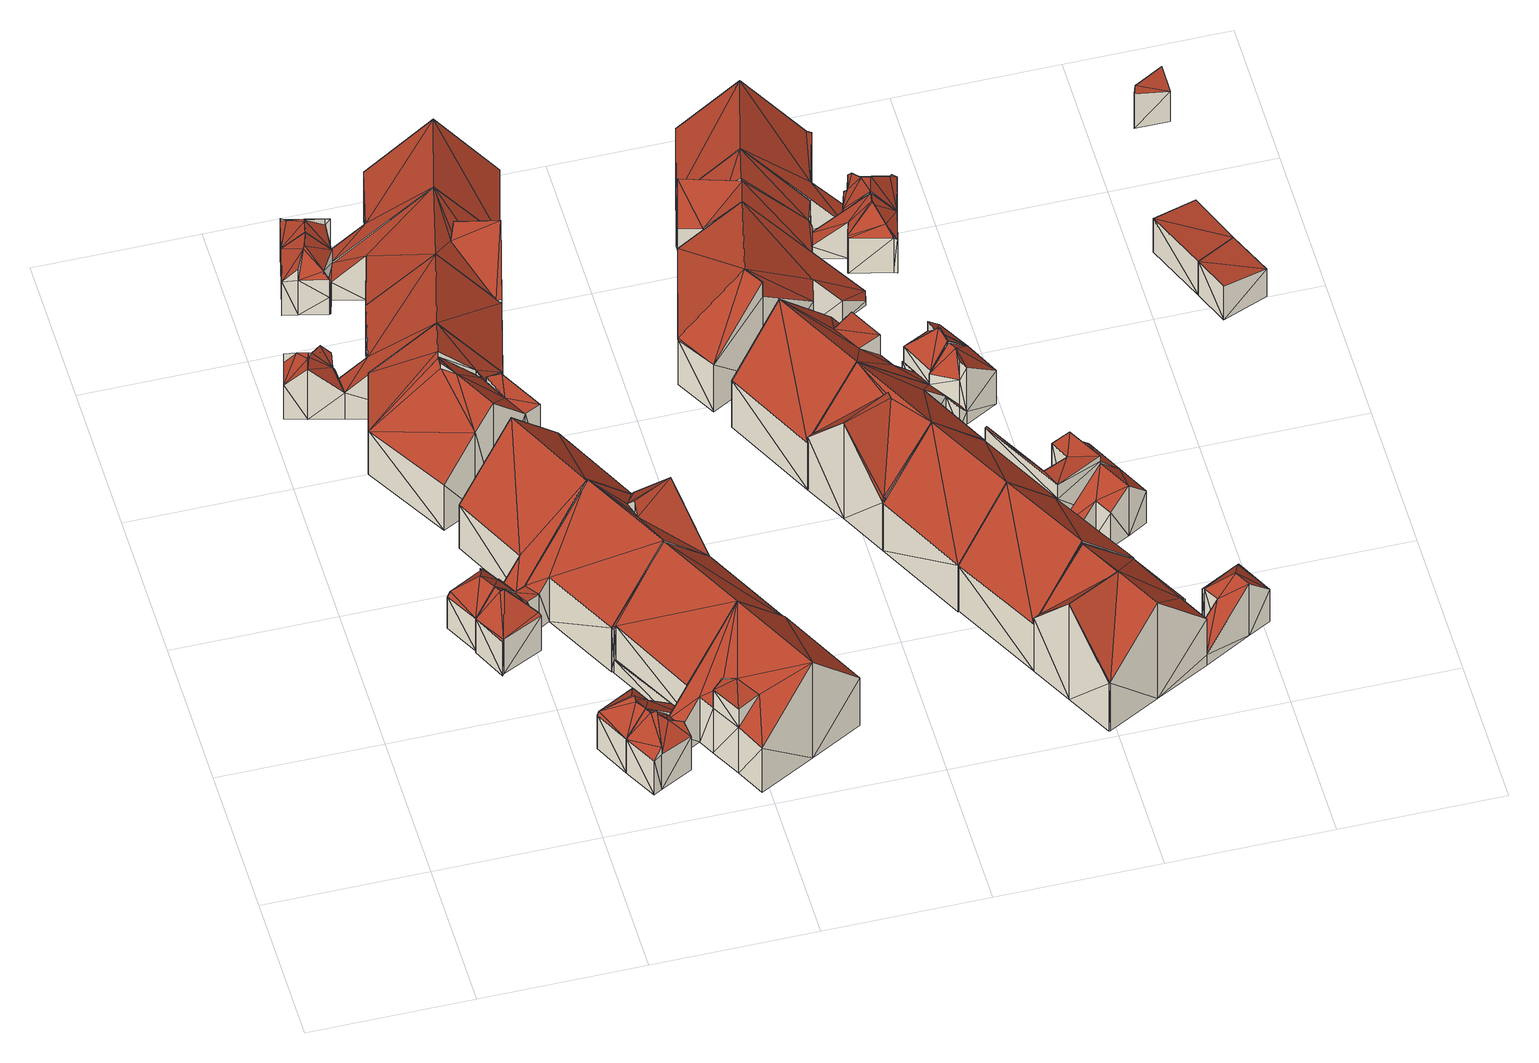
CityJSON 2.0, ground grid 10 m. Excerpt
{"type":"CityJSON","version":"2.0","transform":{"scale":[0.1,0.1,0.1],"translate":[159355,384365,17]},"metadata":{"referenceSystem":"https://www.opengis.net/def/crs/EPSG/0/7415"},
"CityObjects":{
"building1":{"type":"Building","attributes":{"oorspronkelijk_bouwjaar":1926,"status":"Pand in gebruik","geconstateerd":false,"h_maaiveld":18,"dak_type":"slanted","pw_datum":"2016-12-01","pw_actueel":"yes","pw_bron":"ahn3","reconstructie_methode":"tudelft3d-geoflow","versie_methode":"v21.03.1","kas_warenhuis":false,"ondergronds_type":"above ground","lod11_replace":false,"reconstruction_skipped":false},"geometry":[{"type":"Solid","lod":"2.2","boundaries":[[[[0,1,2]],[[3,2,4]],[[3,0,2]],[[5,4,6]],[[3,4,5]],[[7,5,8]],[[7,8,9]],[[10,9,11]],[[9,12,11]],[[13,11,14]],[[10,11,13]],[[3,5,7]],[[7,9,10]],[[15,16,17]],[[17,16,5]],[[5,16,8]],[[18,14,11]],[[19,18,11]],[[19,11,20]],[[20,11,12]],[[21,13,14]],[[18,21,14]],[[20,12,9]],[[22,20,9]],[[23,3,24]],[[25,23,24]],[[24,3,7]],[[26,4,27]],[[27,4,2]],[[28,10,21]],[[21,10,13]],[[29,6,4]],[[30,29,26]],[[26,29,4]],[[17,5,29]],[[29,5,6]],[[25,24,15]],[[15,24,16]],[[31,1,0]],[[32,31,0]],[[27,2,31]],[[31,2,1]],[[32,0,3]],[[23,32,3]],[[24,7,10]],[[28,24,10]],[[22,9,16]],[[16,9,8]],[[30,26,33]],[[32,23,34]],[[31,32,27]],[[27,32,34]],[[21,18,28]],[[28,18,19]],[[25,15,17]],[[30,33,29]],[[23,25,17]],[[33,34,17]],[[29,33,17]],[[34,23,17]],[[33,26,27]],[[34,33,27]],[[24,28,22]],[[16,24,22]],[[20,22,19]],[[22,28,19]]]],"semantics":{"surfaces":[{"type":"GroundSurface"},{"type":"WallSurface"},{"type":"RoofSurface"}],"values":[[0,0,0,0,0,0,0,0,0,0,0,0,0,1,1,1,1,1,1,1,1,1,1,1,1,1,1,1,1,1,1,1,1,1,1,1,1,1,1,1,1,1,1,1,1,1,1,1,1,2,2,2,2,2,2,2,2,2,2,2,2,2,2,2,2,2]]}}]},
"building2":{"type":"Building","attributes":{"oorspronkelijk_bouwjaar":1926,"status":"Pand in gebruik","geconstateerd":false,"h_maaiveld":18.1,"dak_type":"slanted","pw_datum":"2016-12-01","pw_actueel":"yes","pw_bron":"ahn3","reconstructie_methode":"tudelft3d-geoflow","versie_methode":"v21.03.1","kas_warenhuis":false,"ondergronds_type":"above ground","lod11_replace":false,"reconstruction_skipped":false},"geometry":[{"type":"Solid","lod":"2.2","boundaries":[[[[35,36,37]],[[38,37,39]],[[40,35,37]],[[41,37,38]],[[42,37,41]],[[43,41,44]],[[42,41,43]],[[45,37,42]],[[40,37,45]],[[40,45,46]],[[47,45,42]],[[48,47,42]],[[49,44,50]],[[50,44,41]],[[51,41,38]],[[52,50,51]],[[51,50,41]],[[53,35,40]],[[54,53,40]],[[55,46,45]],[[47,55,45]],[[56,57,58]],[[57,56,59]],[[60,61,62]],[[62,61,63]],[[64,43,44]],[[49,64,44]],[[65,36,53]],[[53,36,35]],[[61,60,66]],[[54,40,46]],[[55,54,46]],[[67,37,65]],[[65,37,36]],[[51,38,39]],[[68,51,39]],[[62,63,69]],[[68,39,37]],[[67,68,37]],[[52,51,70]],[[71,52,70]],[[71,70,72]],[[48,42,64]],[[64,42,43]],[[48,59,47]],[[47,56,54]],[[47,59,56]],[[56,58,54]],[[47,54,55]],[[58,66,54]],[[54,66,60]],[[67,65,60]],[[65,54,60]],[[53,54,65]],[[48,64,72]],[[69,72,70]],[[59,48,72]],[[59,72,69]],[[61,69,63]],[[59,69,61]],[[58,61,66]],[[59,61,58]],[[59,58,57]],[[69,70,62]],[[68,70,51]],[[62,67,60]],[[68,62,70]],[[67,62,68]],[[71,72,50]],[[49,72,64]],[[50,72,49]],[[71,50,52]]]],"semantics":{"surfaces":[{"type":"GroundSurface"},{"type":"WallSurface"},{"type":"RoofSurface"}],"values":[[0,0,0,0,0,0,0,0,0,0,1,1,1,1,1,1,1,1,1,1,1,1,1,1,1,1,1,1,1,1,1,1,1,1,1,1,1,1,1,1,1,1,1,1,2,2,2,2,2,2,2,2,2,2,2,2,2,2,2,2,2,2,2,2,2,2,2,2,2,2,2,2]]}}]},
"building3":{"type":"Building","attributes":{"oorspronkelijk_bouwjaar":1926,"status":"Pand in gebruik","geconstateerd":false,"h_maaiveld":18.02,"dak_type":"slanted","pw_datum":"2016-12-01","pw_actueel":"yes","pw_bron":"ahn3","reconstructie_methode":"tudelft3d-geoflow","versie_methode":"v21.03.1","kas_warenhuis":false,"ondergronds_type":"above ground","lod11_replace":false,"reconstruction_skipped":false},"geometry":[{"type":"Solid","lod":"2.2","boundaries":[[[[73,74,75]],[[76,77,78]],[[79,77,80]],[[74,81,82]],[[79,78,77]],[[83,75,79]],[[75,78,79]],[[81,74,73]],[[84,82,81]],[[85,86,82]],[[84,81,87]],[[85,82,84]],[[75,74,78]],[[88,89,90]],[[90,89,75]],[[75,89,73]],[[91,77,92]],[[92,77,76]],[[68,86,93]],[[93,86,85]],[[90,75,83]],[[94,90,83]],[[95,78,96]],[[96,78,74]],[[97,84,98]],[[98,84,87]],[[93,85,84]],[[97,93,84]],[[99,100,101]],[[102,103,101]],[[67,82,68]],[[68,82,86]],[[104,81,89]],[[89,81,73]],[[88,96,89]],[[96,74,82]],[[67,96,82]],[[105,80,77]],[[106,105,91]],[[91,105,77]],[[106,91,107]],[[100,99,108]],[[94,83,79]],[[102,94,103]],[[103,94,79]],[[98,87,104]],[[104,87,81]],[[92,76,78]],[[95,92,78]],[[103,79,105]],[[105,79,80]],[[68,93,67]],[[67,93,97]],[[104,97,98]],[[96,104,89]],[[96,67,104]],[[104,67,97]],[[94,102,90]],[[90,101,100]],[[90,102,101]],[[90,96,88]],[[95,100,108]],[[90,100,95]],[[90,95,96]],[[99,101,107]],[[107,103,105]],[[107,101,103]],[[107,105,106]],[[99,107,108]],[[108,107,92]],[[92,107,91]],[[108,92,95]]]],"semantics":{"surfaces":[{"type":"GroundSurface"},{"type":"WallSurface"},{"type":"RoofSurface"}],"values":[[0,0,0,0,0,0,0,0,0,0,0,0,0,1,1,1,1,1,1,1,1,1,1,1,1,1,1,1,1,1,1,1,1,1,1,1,1,1,1,1,1,1,1,1,1,1,1,1,1,1,1,2,2,2,2,2,2,2,2,2,2,2,2,2,2,2,2,2,2,2,2,2]]}}]},
"building4":{"type":"Building","attributes":{"oorspronkelijk_bouwjaar":1926,"status":"Pand in gebruik","geconstateerd":false,"h_maaiveld":17.95,"dak_type":"slanted","pw_datum":"2016-12-01","pw_actueel":"yes","pw_bron":"ahn3","reconstructie_methode":"tudelft3d-geoflow","versie_methode":"v21.03.1","kas_warenhuis":false,"ondergronds_type":"above ground","lod11_replace":false,"reconstruction_skipped":false},"geometry":[{"type":"Solid","lod":"2.2","boundaries":[[[[109,110,111]],[[112,113,114]],[[115,116,114]],[[117,115,114]],[[114,116,112]],[[111,118,119]],[[109,111,119]],[[118,111,120]],[[118,120,121]],[[122,123,118]],[[123,119,118]],[[124,109,125]],[[124,110,109]],[[124,125,115]],[[125,116,115]],[[126,127,112]],[[116,126,112]],[[128,111,129]],[[129,111,110]],[[130,114,131]],[[131,114,113]],[[132,115,133]],[[133,115,117]],[[134,116,135]],[[135,116,125]],[[133,117,114]],[[130,133,114]],[[136,122,118]],[[137,136,118]],[[138,127,139]],[[139,127,126]],[[140,112,138]],[[138,112,127]],[[137,118,141]],[[141,118,121]],[[142,124,115]],[[132,142,115]],[[143,109,119]],[[23,143,119]],[[23,119,32]],[[32,119,123]],[[131,113,112]],[[140,131,112]],[[32,123,122]],[[136,32,122]],[[144,120,111]],[[128,144,111]],[[145,144,146]],[[147,145,146]],[[129,110,124]],[[142,129,124]],[[147,146,148]],[[135,125,143]],[[143,125,109]],[[141,121,120]],[[145,141,144]],[[144,141,120]],[[134,139,116]],[[116,139,126]],[[149,150,151]],[[150,149,152]],[[140,151,150]],[[138,151,140]],[[139,151,138]],[[129,142,143]],[[143,142,135]],[[148,137,147]],[[148,23,32]],[[148,32,137]],[[32,136,137]],[[129,143,128]],[[146,143,23]],[[148,146,23]],[[128,143,146]],[[128,146,144]],[[141,145,137]],[[137,145,147]],[[134,130,152]],[[152,130,131]],[[134,152,149]],[[134,149,151]],[[134,151,139]],[[150,152,140]],[[140,152,131]],[[130,134,132]],[[133,130,132]],[[142,132,135]],[[132,134,135]]]],"semantics":{"surfaces":[{"type":"GroundSurface"},{"type":"WallSurface"},{"type":"RoofSurface"}],"values":[[0,0,0,0,0,0,0,0,0,0,0,0,0,0,0,0,0,1,1,1,1,1,1,1,1,1,1,1,1,1,1,1,1,1,1,1,1,1,1,1,1,1,1,1,1,1,1,1,1,1,1,1,1,1,1,1,1,1,1,1,1,2,2,2,2,2,2,2,2,2,2,2,2,2,2,2,2,2,2,2,2,2,2,2,2,2,2,2]]}}]},
"building5":{"type":"Building","attributes":{"oorspronkelijk_bouwjaar":1926,"status":"Pand in gebruik","geconstateerd":false,"h_maaiveld":17.95,"dak_type":"slanted","pw_datum":"2016-12-01","pw_actueel":"yes","pw_bron":"ahn3","reconstructie_methode":"tudelft3d-geoflow","versie_methode":"v21.03.1","kas_warenhuis":false,"ondergronds_type":"above ground","lod11_replace":false,"reconstruction_skipped":false},"geometry":[{"type":"Solid","lod":"2.2","boundaries":[[[[153,154,155]],[[156,155,157]],[[158,153,155]],[[156,157,159]],[[158,155,156]],[[160,156,161]],[[158,156,160]],[[162,163,164]],[[161,163,162]],[[165,162,166]],[[167,162,165]],[[167,161,162]],[[160,161,167]],[[168,163,161]],[[169,168,161]],[[169,161,156]],[[170,169,156]],[[170,156,171]],[[171,156,159]],[[171,159,157]],[[172,171,157]],[[173,162,133]],[[133,162,164]],[[174,175,167]],[[176,174,167]],[[167,175,160]],[[177,178,175]],[[174,177,175]],[[176,167,179]],[[179,167,165]],[[172,157,155]],[[180,172,155]],[[181,158,175]],[[175,158,160]],[[182,183,184]],[[183,182,185]],[[186,153,158]],[[181,186,158]],[[168,164,163]],[[187,133,168]],[[168,133,164]],[[187,168,178]],[[177,187,178]],[[179,165,131]],[[131,165,166]],[[180,155,188]],[[188,155,154]],[[188,154,153]],[[186,188,153]],[[131,166,162]],[[173,131,162]],[[176,173,177]],[[174,176,177]],[[187,177,133]],[[177,173,133]],[[180,182,184]],[[180,184,172]],[[188,186,180]],[[180,186,185]],[[185,186,181]],[[180,185,182]],[[131,173,179]],[[179,173,176]],[[178,168,169]],[[175,169,170]],[[175,178,169]],[[183,170,184]],[[170,171,172]],[[170,172,184]],[[185,181,183]],[[181,170,183]],[[175,170,181]]]],"semantics":{"surfaces":[{"type":"GroundSurface"},{"type":"WallSurface"},{"type":"RoofSurface"}],"values":[[0,0,0,0,0,0,0,0,0,0,0,0,0,1,1,1,1,1,1,1,1,1,1,1,1,1,1,1,1,1,1,1,1,1,1,1,1,1,1,1,1,1,1,1,1,1,1,1,1,1,1,2,2,2,2,2,2,2,2,2,2,2,2,2,2,2,2,2,2,2,2,2]]}}]},
"building6":{"type":"Building","attributes":{"oorspronkelijk_bouwjaar":1926,"status":"Pand in gebruik","geconstateerd":false,"h_maaiveld":17.99,"dak_type":"slanted","pw_datum":"2016-12-01","pw_actueel":"yes","pw_bron":"ahn3","reconstructie_methode":"tudelft3d-geoflow","versie_methode":"v21.03.1","kas_warenhuis":false,"ondergronds_type":"above ground","lod11_replace":false,"reconstruction_skipped":false},"geometry":[{"type":"Solid","lod":"2.2","boundaries":[[[[189,190,167]],[[189,167,165]],[[190,191,192]],[[193,194,195]],[[194,158,195]],[[153,158,196]],[[190,192,197]],[[190,197,167]],[[193,195,167]],[[197,193,167]],[[194,198,196]],[[198,199,196]],[[194,196,158]],[[153,196,200]],[[201,194,202]],[[203,201,202]],[[204,192,205]],[[205,192,191]],[[203,202,206]],[[207,203,206]],[[202,194,193]],[[208,202,193]],[[208,193,209]],[[209,193,197]],[[210,211,212]],[[211,210,213]],[[213,210,209]],[[214,196,215]],[[215,196,199]],[[216,217,218]],[[219,216,218]],[[220,198,194]],[[201,220,194]],[[221,220,217]],[[216,221,217]],[[181,158,186]],[[186,158,153]],[[176,167,206]],[[206,167,195]],[[222,190,223]],[[223,190,189]],[[224,219,225]],[[225,219,218]],[[226,200,196]],[[227,226,214]],[[214,226,196]],[[227,214,219]],[[224,227,219]],[[215,199,198]],[[221,215,220]],[[220,215,198]],[[205,191,190]],[[222,205,190]],[[223,189,165]],[[228,223,165]],[[186,153,200]],[[226,186,200]],[[207,206,181]],[[181,206,158]],[[158,206,195]],[[228,165,167]],[[176,228,167]],[[213,209,204]],[[229,213,204]],[[192,204,197]],[[204,209,197]],[[229,204,230]],[[215,221,216]],[[214,216,219]],[[214,215,216]],[[218,181,225]],[[217,207,218]],[[218,207,181]],[[203,207,201]],[[201,207,217]],[[220,201,217]],[[226,227,186]],[[186,227,225]],[[225,227,224]],[[186,225,181]],[[176,222,228]],[[228,222,223]],[[212,230,222]],[[212,176,210]],[[205,230,204]],[[210,208,209]],[[222,230,205]],[[176,212,222]],[[206,202,208]],[[208,210,176]],[[206,208,176]],[[229,230,212]],[[213,212,211]],[[213,229,212]]]],"semantics":{"surfaces":[{"type":"GroundSurface"},{"type":"WallSurface"},{"type":"RoofSurface"}],"values":[[0,0,0,0,0,0,0,0,0,0,0,0,0,0,1,1,1,1,1,1,1,1,1,1,1,1,1,1,1,1,1,1,1,1,1,1,1,1,1,1,1,1,1,1,1,1,1,1,1,1,1,1,1,1,1,1,1,1,1,1,1,1,1,1,1,1,1,2,2,2,2,2,2,2,2,2,2,2,2,2,2,2,2,2,2,2,2,2,2,2,2,2,2,2]]}}]},
"building7":{"type":"Building","attributes":{"oorspronkelijk_bouwjaar":1926,"status":"Pand in gebruik","geconstateerd":false,"h_maaiveld":17.96,"dak_type":"slanted","pw_datum":"2016-12-01","pw_actueel":"yes","pw_bron":"ahn3","reconstructie_methode":"tudelft3d-geoflow","versie_methode":"v21.03.1","kas_warenhuis":false,"ondergronds_type":"above ground","lod11_replace":false,"reconstruction_skipped":false},"geometry":[{"type":"Solid","lod":"2.2","boundaries":[[[[231,232,233]],[[87,234,84]],[[235,236,231]],[[84,234,237]],[[238,239,240]],[[241,233,242]],[[231,233,241]],[[236,232,231]],[[232,243,233]],[[243,234,233]],[[237,234,243]],[[240,239,237]],[[239,84,237]],[[244,84,239]],[[85,244,239]],[[245,242,233]],[[246,245,233]],[[246,233,234]],[[247,246,234]],[[248,249,250]],[[250,249,232]],[[232,249,243]],[[251,239,252]],[[252,239,238]],[[253,244,85]],[[254,253,85]],[[97,84,253]],[[253,84,244]],[[255,256,257]],[[256,255,258]],[[259,240,237]],[[260,259,237]],[[247,234,98]],[[98,234,87]],[[261,231,262]],[[263,261,262]],[[262,231,241]],[[264,261,265]],[[266,267,249]],[[248,266,249]],[[262,241,242]],[[245,262,242]],[[263,262,266]],[[266,262,267]],[[268,235,231]],[[264,268,261]],[[261,268,231]],[[254,85,239]],[[251,254,239]],[[98,87,84]],[[97,98,84]],[[260,237,249]],[[249,237,243]],[[252,238,259]],[[259,238,240]],[[269,236,268]],[[268,236,235]],[[250,232,269]],[[269,232,236]],[[252,259,258]],[[251,258,255]],[[251,252,258]],[[251,255,257]],[[254,251,253]],[[253,251,257]],[[258,260,256]],[[97,253,257]],[[258,259,260]],[[260,97,257]],[[260,257,256]],[[263,266,261]],[[261,266,265]],[[265,266,270]],[[250,269,265]],[[270,250,265]],[[265,269,268]],[[265,268,264]],[[97,260,247]],[[262,245,246]],[[97,247,98]],[[246,247,249]],[[246,249,267]],[[262,246,267]],[[247,260,249]],[[250,270,248]],[[248,270,266]]]],"semantics":{"surfaces":[{"type":"GroundSurface"},{"type":"WallSurface"},{"type":"RoofSurface"}],"values":[[0,0,0,0,0,0,0,0,0,0,0,0,0,0,0,1,1,1,1,1,1,1,1,1,1,1,1,1,1,1,1,1,1,1,1,1,1,1,1,1,1,1,1,1,1,1,1,1,1,1,1,1,1,1,1,1,1,1,1,2,2,2,2,2,2,2,2,2,2,2,2,2,2,2,2,2,2,2,2,2,2,2,2,2,2,2]]}}]},
"building8":{"type":"Building","attributes":{"oorspronkelijk_bouwjaar":1926,"status":"Pand in gebruik","geconstateerd":false,"h_maaiveld":17.95,"dak_type":"slanted","pw_datum":"2016-12-01","pw_actueel":"yes","pw_bron":"ahn3","reconstructie_methode":"tudelft3d-geoflow","versie_methode":"v21.03.1","kas_warenhuis":false,"ondergronds_type":"above ground","lod11_replace":false,"reconstruction_skipped":false},"geometry":[{"type":"Solid","lod":"2.2","boundaries":[[[[236,271,232]],[[272,271,273]],[[273,271,274]],[[232,271,272]],[[232,272,275]],[[276,275,277]],[[237,277,278]],[[277,279,278]],[[238,237,280]],[[237,278,280]],[[232,275,276]],[[276,277,237]],[[281,277,282]],[[282,277,275]],[[282,275,272]],[[283,282,272]],[[284,276,237]],[[260,284,237]],[[285,278,286]],[[286,278,279]],[[287,288,289]],[[290,291,292]],[[292,291,283]],[[283,291,293]],[[288,287,290]],[[290,287,291]],[[294,284,291]],[[291,284,293]],[[286,279,281]],[[281,279,277]],[[295,238,296]],[[296,238,280]],[[269,236,232]],[[297,269,232]],[[298,299,300]],[[301,273,274]],[[302,301,274]],[[302,274,271]],[[298,302,299]],[[299,302,271]],[[292,283,301]],[[301,283,273]],[[273,283,272]],[[299,271,269]],[[269,271,236]],[[297,232,284]],[[294,297,284]],[[284,232,276]],[[260,237,295]],[[295,237,238]],[[296,280,278]],[[285,296,278]],[[296,285,295]],[[295,285,260]],[[297,294,287]],[[289,297,287]],[[287,294,291]],[[297,289,269]],[[269,289,300]],[[300,289,288]],[[299,269,300]],[[292,301,290]],[[300,301,302]],[[298,300,302]],[[290,301,300]],[[290,300,288]],[[281,285,286]],[[284,281,282]],[[284,260,281]],[[281,260,285]],[[284,282,293]],[[282,283,293]]]],"semantics":{"surfaces":[{"type":"GroundSurface"},{"type":"WallSurface"},{"type":"RoofSurface"}],"values":[[0,0,0,0,0,0,0,0,0,0,0,0,1,1,1,1,1,1,1,1,1,1,1,1,1,1,1,1,1,1,1,1,1,1,1,1,1,1,1,1,1,1,1,1,1,1,1,1,1,1,1,1,2,2,2,2,2,2,2,2,2,2,2,2,2,2,2,2,2,2,2,2]]}}]},
"building9":{"type":"Building","attributes":{"oorspronkelijk_bouwjaar":1926,"status":"Pand in gebruik","geconstateerd":false,"h_maaiveld":17.95,"dak_type":"slanted","pw_datum":"2016-12-01","pw_actueel":"yes","pw_bron":"ahn3","reconstructie_methode":"tudelft3d-geoflow","versie_methode":"v21.03.1","kas_warenhuis":false,"ondergronds_type":"above ground","lod11_replace":false,"reconstruction_skipped":false},"geometry":[{"type":"Solid","lod":"2.2","boundaries":[[[[303,304,305]],[[306,307,308]],[[308,304,309]],[[310,311,312]],[[311,306,312]],[[307,313,308]],[[313,304,308]],[[306,308,312]],[[305,304,313]],[[314,306,315]],[[315,306,311]],[[315,311,316]],[[316,311,310]],[[316,310,317]],[[317,310,312]],[[318,304,319]],[[319,304,303]],[[320,307,314]],[[314,307,306]],[[321,309,318]],[[318,309,304]],[[322,323,324]],[[325,305,313]],[[322,325,323]],[[323,325,313]],[[319,303,305]],[[325,319,305]],[[326,308,321]],[[321,308,309]],[[323,313,320]],[[320,313,307]],[[317,312,308]],[[326,317,308]],[[318,324,321]],[[321,324,326]],[[325,322,324]],[[318,325,324]],[[319,325,318]],[[317,326,314]],[[323,320,324]],[[320,314,324]],[[315,317,314]],[[314,326,324]],[[316,317,315]]]],"semantics":{"surfaces":[{"type":"GroundSurface"},{"type":"WallSurface"},{"type":"RoofSurface"}],"values":[[0,0,0,0,0,0,0,0,0,1,1,1,1,1,1,1,1,1,1,1,1,1,1,1,1,1,1,1,1,1,1,1,1,2,2,2,2,2,2,2,2,2,2,2]]}}]},
"building10":{"type":"Building","attributes":{"oorspronkelijk_bouwjaar":1926,"status":"Pand in gebruik","geconstateerd":false,"h_maaiveld":17.93,"dak_type":"slanted","pw_datum":"2016-12-01","pw_actueel":"yes","pw_bron":"ahn3","reconstructie_methode":"tudelft3d-geoflow","versie_methode":"v21.03.1","kas_warenhuis":false,"ondergronds_type":"above ground","lod11_replace":false,"reconstruction_skipped":false},"geometry":[{"type":"MultiSurface","lod":"2.2","boundaries":[[[327,328,329]],[[330,328,327]],[[328,331,332]],[[333,334,335]],[[336,337,334]],[[338,339,340]],[[328,332,341]],[[328,341,329]],[[333,335,329]],[[341,333,329]],[[334,339,335]],[[334,337,340]],[[334,340,339]],[[338,340,342]],[[343,337,336]],[[344,343,336]],[[344,336,334]],[[345,344,334]],[[345,334,333]],[[346,345,333]],[[346,333,347]],[[347,333,341]],[[348,330,327]],[[349,348,327]],[[350,332,351]],[[351,332,331]],[[352,340,337]],[[353,352,337]],[[354,355,356]],[[357,354,356]],[[355,354,358]],[[359,339,360]],[[360,339,338]],[[351,331,328]],[[361,351,328]],[[362,350,363]],[[361,328,348]],[[348,328,330]],[[349,327,329]],[[364,349,329]],[[364,329,365]],[[365,329,335]],[[357,356,366]],[[366,356,367]],[[360,338,368]],[[368,338,342]],[[369,365,359]],[[359,365,339]],[[339,365,335]],[[353,343,365]],[[369,353,365]],[[347,370,371]],[[370,347,362]],[[362,347,350]],[[332,350,341]],[[350,347,341]],[[366,367,372]],[[373,352,372]],[[368,342,340]],[[373,368,352]],[[352,368,340]],[[349,364,361]],[[348,349,361]],[[366,372,357]],[[353,372,352]],[[353,357,372]],[[372,368,373]],[[367,360,372]],[[372,360,368]],[[355,360,367]],[[358,360,355]],[[359,360,358]],[[355,367,356]],[[359,358,369]],[[357,358,354]],[[357,369,358]],[[353,369,357]],[[347,371,346]],[[351,361,363]],[[343,344,345]],[[345,346,365]],[[343,345,365]],[[346,364,365]],[[371,361,364]],[[346,371,364]],[[363,361,371]],[[350,351,363]],[[371,370,363]],[[363,370,362]]],"semantics":{"surfaces":[{"type":"GroundSurface"},{"type":"WallSurface"},{"type":"RoofSurface"}],"values":[0,0,0,0,0,0,0,0,0,0,0,0,0,0,1,1,1,1,1,1,1,1,1,1,1,1,1,1,1,1,1,1,1,1,1,1,1,1,1,1,1,1,1,1,1,1,1,1,1,1,1,1,1,1,1,1,1,1,1,1,1,2,2,2,2,2,2,2,2,2,2,2,2,2,2,2,2,2,2,2,2,2,2,2,2,2,2,2,2]}}]},
"building11":{"type":"Building","attributes":{"oorspronkelijk_bouwjaar":1926,"status":"Pand in gebruik","geconstateerd":false,"h_maaiveld":17.93,"dak_type":"slanted","pw_datum":"2016-12-01","pw_actueel":"yes","pw_bron":"ahn3","reconstructie_methode":"tudelft3d-geoflow","versie_methode":"v21.03.1","kas_warenhuis":false,"ondergronds_type":"above ground","lod11_replace":false,"reconstruction_skipped":false},"geometry":[{"type":"Solid","lod":"2.2","boundaries":[[[[374,375,376]],[[329,375,377]],[[377,375,327]],[[376,375,378]],[[379,378,329]],[[380,381,382]],[[383,380,339]],[[383,339,338]],[[384,378,379]],[[378,375,329]],[[380,382,339]],[[382,379,385]],[[339,382,385]],[[385,379,329]],[[386,379,387]],[[387,379,382]],[[387,382,381]],[[388,387,381]],[[389,383,338]],[[360,389,338]],[[390,327,375]],[[391,390,375]],[[392,377,327]],[[390,392,327]],[[393,394,395]],[[395,394,378]],[[378,394,376]],[[391,375,396]],[[396,375,374]],[[394,393,397]],[[398,384,386]],[[386,384,379]],[[388,381,399]],[[399,381,380]],[[400,401,402]],[[403,339,404]],[[405,403,404]],[[404,339,385]],[[406,407,408]],[[407,406,409]],[[409,406,399]],[[399,406,410]],[[364,329,392]],[[392,329,377]],[[396,374,394]],[[394,374,376]],[[401,400,411]],[[404,385,329]],[[364,404,329]],[[395,378,398]],[[398,378,384]],[[409,399,389]],[[389,399,383]],[[383,399,380]],[[405,404,406]],[[406,404,410]],[[360,338,339]],[[403,360,339]],[[394,397,396]],[[400,391,411]],[[411,391,397]],[[391,396,397]],[[391,400,402]],[[390,391,392]],[[392,391,402]],[[395,364,411]],[[393,395,397]],[[397,395,411]],[[402,364,392]],[[401,364,402]],[[411,364,401]],[[408,403,405]],[[406,408,405]],[[409,389,408]],[[407,409,408]],[[403,408,360]],[[408,389,360]],[[386,395,398]],[[404,386,387]],[[404,364,386]],[[386,364,395]],[[410,387,388]],[[410,388,399]],[[404,387,410]]]],"semantics":{"surfaces":[{"type":"GroundSurface"},{"type":"WallSurface"},{"type":"RoofSurface"}],"values":[[0,0,0,0,0,0,0,0,0,0,0,0,0,0,1,1,1,1,1,1,1,1,1,1,1,1,1,1,1,1,1,1,1,1,1,1,1,1,1,1,1,1,1,1,1,1,1,1,1,1,1,1,1,1,1,1,1,1,2,2,2,2,2,2,2,2,2,2,2,2,2,2,2,2,2,2,2,2,2,2,2,2,2,2]]}}]},
"building12":{"type":"Building","attributes":{"oorspronkelijk_bouwjaar":1926,"status":"Pand in gebruik","geconstateerd":false,"h_maaiveld":17.94,"dak_type":"slanted","pw_datum":"2016-12-01","pw_actueel":"yes","pw_bron":"ahn3","reconstructie_methode":"tudelft3d-geoflow","versie_methode":"v21.03.1","kas_warenhuis":false,"ondergronds_type":"above ground","lod11_replace":false,"reconstruction_skipped":false},"geometry":[{"type":"Solid","lod":"2.2","boundaries":[[[[412,374,378]],[[413,378,384]],[[414,412,378]],[[415,416,417]],[[416,378,413]],[[414,378,416]],[[418,419,417]],[[419,415,417]],[[417,420,418]],[[421,418,422]],[[419,418,421]],[[415,414,416]],[[423,421,422]],[[424,423,422]],[[425,426,427]],[[427,426,420]],[[420,426,418]],[[427,420,417]],[[428,427,417]],[[428,417,416]],[[429,428,416]],[[429,416,430]],[[431,429,430]],[[430,416,413]],[[398,384,378]],[[395,398,378]],[[432,414,433]],[[433,414,415]],[[434,435,433]],[[436,434,433]],[[436,433,437]],[[438,436,437]],[[419,433,415]],[[437,433,419]],[[424,422,418]],[[426,424,418]],[[437,419,423]],[[423,419,421]],[[438,437,425]],[[425,437,426]],[[395,378,439]],[[439,378,374]],[[440,412,414]],[[432,440,414]],[[439,374,440]],[[440,374,412]],[[430,413,398]],[[398,413,384]],[[431,430,435]],[[434,431,435]],[[433,435,432]],[[432,435,395]],[[398,435,430]],[[395,435,398]],[[431,434,429]],[[428,436,438]],[[429,434,436]],[[427,428,425]],[[428,429,436]],[[425,428,438]],[[426,437,424]],[[424,437,423]],[[432,395,440]],[[440,395,439]]]],"semantics":{"surfaces":[{"type":"GroundSurface"},{"type":"WallSurface"},{"type":"RoofSurface"}],"values":[[0,0,0,0,0,0,0,0,0,0,0,0,1,1,1,1,1,1,1,1,1,1,1,1,1,1,1,1,1,1,1,1,1,1,1,1,1,1,1,1,1,1,1,1,1,1,1,1,1,1,2,2,2,2,2,2,2,2,2,2,2,2,2,2]]}}]},
"building13":{"type":"Building","attributes":{"oorspronkelijk_bouwjaar":1926,"status":"Pand in gebruik","geconstateerd":false,"h_maaiveld":17.94,"dak_type":"slanted","pw_datum":"2016-12-01","pw_actueel":"yes","pw_bron":"ahn3","reconstructie_methode":"tudelft3d-geoflow","versie_methode":"v21.03.1","kas_warenhuis":false,"ondergronds_type":"above ground","lod11_replace":false,"reconstruction_skipped":false},"geometry":[{"type":"Solid","lod":"2.2","boundaries":[[[[441,442,443]],[[444,442,445]],[[443,444,446]],[[447,444,445]],[[444,443,442]],[[448,449,444]],[[450,451,452]],[[451,453,452]],[[454,452,455]],[[456,452,454]],[[450,452,456]],[[450,456,448]],[[449,457,444]],[[456,449,448]],[[457,458,446]],[[457,446,444]],[[459,458,457]],[[460,461,459]],[[459,461,458]],[[462,449,456]],[[463,462,456]],[[464,454,465]],[[465,454,455]],[[466,453,451]],[[467,466,451]],[[468,442,469]],[[469,442,441]],[[467,451,450]],[[470,467,450]],[[471,447,472]],[[472,447,445]],[[326,446,461]],[[461,446,458]],[[465,455,473]],[[473,455,452]],[[474,472,468]],[[468,472,442]],[[442,472,445]],[[469,441,475]],[[475,441,443]],[[470,450,476]],[[476,450,448]],[[477,478,479]],[[473,480,481]],[[478,477,481]],[[326,475,446]],[[446,475,443]],[[482,483,484]],[[463,456,464]],[[464,456,454]],[[483,482,485]],[[472,474,485]],[[486,444,471]],[[471,444,447]],[[480,473,466]],[[466,452,453]],[[466,473,452]],[[487,476,444]],[[486,487,444]],[[444,476,448]],[[488,489,476]],[[487,488,476]],[[459,457,449]],[[462,459,449]],[[460,459,489]],[[488,460,489]],[[477,464,481]],[[481,465,473]],[[481,464,465]],[[477,479,464]],[[463,479,470]],[[476,462,463]],[[489,459,462]],[[489,462,476]],[[463,464,479]],[[476,463,470]],[[475,484,468]],[[469,475,468]],[[478,470,479]],[[481,467,478]],[[478,467,470]],[[466,467,481]],[[466,481,480]],[[326,461,484]],[[484,461,488]],[[488,461,460]],[[484,488,482]],[[486,488,487]],[[482,488,486]],[[326,484,475]],[[485,471,472]],[[482,486,485]],[[485,486,471]],[[483,485,484]],[[468,485,474]],[[468,484,485]]]],"semantics":{"surfaces":[{"type":"GroundSurface"},{"type":"WallSurface"},{"type":"RoofSurface"}],"values":[[0,0,0,0,0,0,0,0,0,0,0,0,0,0,0,0,1,1,1,1,1,1,1,1,1,1,1,1,1,1,1,1,1,1,1,1,1,1,1,1,1,1,1,1,1,1,1,1,1,1,1,1,1,1,1,1,1,1,1,1,1,1,1,1,1,1,2,2,2,2,2,2,2,2,2,2,2,2,2,2,2,2,2,2,2,2,2,2,2,2,2,2,2,2,2,2]]}}]},
"building14":{"type":"Building","attributes":{"oorspronkelijk_bouwjaar":1926,"status":"Pand in gebruik","geconstateerd":false,"h_maaiveld":17.98,"dak_type":"slanted","pw_datum":"2016-12-01","pw_actueel":"yes","pw_bron":"ahn3","reconstructie_methode":"tudelft3d-geoflow","versie_methode":"v21.03.1","kas_warenhuis":false,"ondergronds_type":"above ground","lod11_replace":false,"reconstruction_skipped":false},"geometry":[{"type":"Solid","lod":"2.2","boundaries":[[[[490,491,492]],[[493,494,495]],[[492,491,494]],[[496,497,498]],[[499,497,496]],[[492,494,493]],[[492,493,500]],[[497,501,502]],[[502,495,498]],[[497,502,498]],[[493,495,502]],[[503,493,502]],[[504,503,502]],[[504,502,505]],[[505,502,501]],[[505,501,497]],[[506,505,497]],[[440,491,490]],[[507,440,490]],[[508,509,494]],[[432,508,494]],[[494,509,495]],[[510,492,511]],[[511,492,512]],[[512,492,500]],[[432,494,440]],[[440,494,491]],[[507,490,492]],[[510,507,492]],[[511,512,509]],[[508,511,509]],[[513,512,500]],[[514,498,509]],[[509,498,495]],[[423,496,498]],[[514,423,498]],[[513,500,493]],[[503,513,493]],[[515,499,496]],[[423,515,496]],[[506,497,515]],[[515,497,499]],[[507,510,432]],[[440,507,432]],[[506,515,423]],[[514,506,423]],[[511,508,510]],[[510,508,432]],[[514,509,504]],[[513,503,512]],[[512,503,509]],[[506,504,505]],[[514,504,506]],[[509,503,504]]]],"semantics":{"surfaces":[{"type":"GroundSurface"},{"type":"WallSurface"},{"type":"RoofSurface"}],"values":[[0,0,0,0,0,0,0,0,0,0,0,1,1,1,1,1,1,1,1,1,1,1,1,1,1,1,1,1,1,1,1,1,1,1,1,1,1,1,1,1,1,1,2,2,2,2,2,2,2,2,2,2,2,2]]}}]},
"building15":{"type":"Building","attributes":{"oorspronkelijk_bouwjaar":1926,"status":"Pand in gebruik","geconstateerd":false,"h_maaiveld":17.96,"dak_type":"slanted","pw_datum":"2016-12-01","pw_actueel":"yes","pw_bron":"ahn3","reconstructie_methode":"tudelft3d-geoflow","versie_methode":"v21.03.1","kas_warenhuis":false,"ondergronds_type":"above ground","lod11_replace":false,"reconstruction_skipped":false},"geometry":[{"type":"Solid","lod":"2.2","boundaries":[[[[516,517,518]],[[519,518,520]],[[521,516,518]],[[519,520,522]],[[521,518,519]],[[523,524,525]],[[526,524,523]],[[525,519,527]],[[523,528,529]],[[523,529,526]],[[530,526,531]],[[524,526,530]],[[521,519,525]],[[523,525,527]],[[532,519,533]],[[533,519,522]],[[467,530,534]],[[534,530,531]],[[535,523,536]],[[537,535,536]],[[536,523,527]],[[538,539,540]],[[540,539,528]],[[528,539,529]],[[541,542,543]],[[543,542,524]],[[524,542,525]],[[536,527,519]],[[532,536,519]],[[537,536,544]],[[545,537,544]],[[546,517,471]],[[471,517,516]],[[486,521,542]],[[542,521,525]],[[533,522,520]],[[547,533,520]],[[534,531,526]],[[548,534,549]],[[549,534,526]],[[549,526,539]],[[539,526,529]],[[545,544,542]],[[541,545,542]],[[547,520,518]],[[550,547,518]],[[471,516,521]],[[486,471,521]],[[550,518,546]],[[546,518,517]],[[548,549,551]],[[540,528,523]],[[535,540,523]],[[539,538,552]],[[543,524,467]],[[467,524,530]],[[543,467,553]],[[553,467,551]],[[548,551,534]],[[551,467,534]],[[532,544,536]],[[486,542,532]],[[532,542,544]],[[547,532,533]],[[550,532,547]],[[486,532,550]],[[550,546,471]],[[486,550,471]],[[543,553,552]],[[540,535,538]],[[535,545,552]],[[545,543,552]],[[541,543,545]],[[535,552,538]],[[545,535,537]],[[552,553,551]],[[539,551,549]],[[539,552,551]]]],"semantics":{"surfaces":[{"type":"GroundSurface"},{"type":"WallSurface"},{"type":"RoofSurface"}],"values":[[0,0,0,0,0,0,0,0,0,0,0,0,0,0,1,1,1,1,1,1,1,1,1,1,1,1,1,1,1,1,1,1,1,1,1,1,1,1,1,1,1,1,1,1,1,1,1,1,1,1,1,1,1,1,1,1,2,2,2,2,2,2,2,2,2,2,2,2,2,2,2,2,2,2,2,2,2,2]]}}]},
"building16":{"type":"Building","attributes":{"oorspronkelijk_bouwjaar":1926,"status":"Pand in gebruik","geconstateerd":false,"h_maaiveld":18,"dak_type":"slanted","pw_datum":"2016-12-01","pw_actueel":"yes","pw_bron":"ahn3","reconstructie_methode":"tudelft3d-geoflow","versie_methode":"v21.03.1","kas_warenhuis":false,"ondergronds_type":"above ground","lod11_replace":false,"reconstruction_skipped":false},"geometry":[{"type":"Solid","lod":"2.2","boundaries":[[[[554,555,556]],[[557,555,558]],[[559,555,554]],[[556,557,500]],[[560,561,562]],[[557,556,555]],[[561,563,564]],[[561,564,562]],[[565,566,561]],[[566,563,561]],[[563,559,564]],[[559,554,564]],[[555,567,558]],[[557,558,568]],[[558,490,568]],[[569,558,567]],[[570,566,571]],[[571,566,565]],[[571,565,561]],[[572,571,561]],[[573,562,564]],[[574,573,564]],[[574,564,575]],[[575,564,554]],[[575,554,576]],[[576,554,556]],[[577,555,578]],[[578,555,579]],[[579,555,559]],[[580,581,582]],[[583,500,557]],[[584,583,557]],[[585,586,587]],[[587,586,576]],[[588,568,490]],[[589,588,490]],[[590,558,591]],[[591,558,569]],[[591,569,592]],[[592,569,567]],[[587,576,583]],[[583,576,500]],[[500,576,556]],[[589,490,558]],[[590,589,558]],[[588,557,568]],[[588,584,557]],[[572,561,560]],[[593,572,560]],[[594,563,570]],[[570,563,566]],[[577,592,555]],[[555,592,567]],[[593,560,562]],[[573,593,562]],[[578,579,585]],[[585,579,586]],[[579,559,563]],[[594,579,563]],[[580,588,590]],[[581,580,590]],[[590,588,589]],[[592,581,590]],[[591,592,590]],[[578,585,577]],[[584,582,583]],[[583,585,587]],[[583,582,581]],[[583,581,585]],[[581,577,585]],[[573,574,595]],[[586,579,575]],[[574,579,594]],[[595,574,594]],[[575,579,574]],[[576,586,575]],[[584,588,582]],[[582,588,580]],[[595,594,570]],[[572,570,571]],[[572,595,570]],[[592,577,581]],[[573,595,572]],[[593,573,572]]]],"semantics":{"surfaces":[{"type":"GroundSurface"},{"type":"WallSurface"},{"type":"RoofSurface"}],"values":[[0,0,0,0,0,0,0,0,0,0,0,0,0,0,0,0,1,1,1,1,1,1,1,1,1,1,1,1,1,1,1,1,1,1,1,1,1,1,1,1,1,1,1,1,1,1,1,1,1,1,1,1,1,1,1,1,1,1,1,2,2,2,2,2,2,2,2,2,2,2,2,2,2,2,2,2,2,2,2,2,2,2,2,2]]}}]},
"building17":{"type":"Building","attributes":{"oorspronkelijk_bouwjaar":1926,"status":"Pand in gebruik","geconstateerd":false,"h_maaiveld":18.28,"dak_type":"single horizontal","pw_datum":"2016-12-01","pw_actueel":"yes","pw_bron":"ahn3","reconstructie_methode":"tudelft3d-geoflow","versie_methode":"v21.03.1","kas_warenhuis":false,"ondergronds_type":"above ground","lod11_replace":false,"reconstruction_skipped":false},"geometry":[{"type":"Solid","lod":"2.2","boundaries":[[[[596,597,598]],[[598,597,599]],[[600,596,601]],[[601,596,598]],[[602,599,597]],[[603,602,597]],[[603,597,596]],[[600,603,596]],[[601,598,602]],[[602,598,599]],[[600,601,603]],[[603,601,602]]]],"semantics":{"surfaces":[{"type":"GroundSurface"},{"type":"WallSurface"},{"type":"RoofSurface"}],"values":[[0,0,1,1,1,1,1,1,1,1,2,2]]}}]},
"building18":{"type":"Building","attributes":{"oorspronkelijk_bouwjaar":1926,"status":"Pand in gebruik","geconstateerd":false,"h_maaiveld":18.28,"dak_type":"single horizontal","pw_datum":"2016-12-01","pw_actueel":"yes","pw_bron":"ahn3","reconstructie_methode":"tudelft3d-geoflow","versie_methode":"v21.03.1","kas_warenhuis":false,"ondergronds_type":"above ground","lod11_replace":false,"reconstruction_skipped":false},"geometry":[{"type":"Solid","lod":"2.2","boundaries":[[[[596,598,604]],[[605,596,604]],[[600,596,605]],[[606,600,605]],[[607,604,601]],[[601,604,598]],[[601,598,596]],[[600,601,596]],[[606,605,607]],[[607,605,604]],[[607,601,600]],[[606,607,600]]]],"semantics":{"surfaces":[{"type":"GroundSurface"},{"type":"WallSurface"},{"type":"RoofSurface"}],"values":[[0,0,1,1,1,1,1,1,1,1,2,2]]}}]},
"building19":{"type":"Building","attributes":{"oorspronkelijk_bouwjaar":1926,"status":"Pand in gebruik","geconstateerd":false,"h_maaiveld":18.23,"dak_type":"single horizontal","pw_datum":"2016-12-01","pw_actueel":"yes","pw_bron":"ahn3","reconstructie_methode":"tudelft3d-geoflow","versie_methode":"v21.03.1","kas_warenhuis":false,"ondergronds_type":"above ground","lod11_replace":false,"reconstruction_skipped":false},"geometry":[{"type":"Solid","lod":"2.2","boundaries":[[[[608,609,610]],[[610,609,611]],[[612,608,613]],[[613,608,610]],[[613,610,611]],[[614,613,611]],[[614,611,609]],[[615,614,609]],[[615,609,612]],[[612,609,608]],[[615,612,613]],[[614,615,613]]]],"semantics":{"surfaces":[{"type":"GroundSurface"},{"type":"WallSurface"},{"type":"RoofSurface"}],"values":[[0,0,1,1,1,1,1,1,1,1,2,2]]}}]}
},
"vertices":[
[67,154,10],[56,175,10],[58,176,10],[80,161,10],[78,186,10],[86,178,10],[81,188,10],[94,168,10],[87,179,10],[101,186,10],[142,193,10],[113,250,10],[78,232,10],[174,210,10],[145,267,10],[87,179,38],[87,179,28],[86,178,39],[145,267,50],[113,250,90],[78,232,46],[174,210,50],[101,186,46],[80,161,53],[94,168,29],[94,168,37],[78,186,40],[58,176,39],[142,193,90],[81,188,38],[78,186,42],[56,175,36],[67,154,37],[79,185,42],[74,171,53],
[43,299,11],[54,340,11],[91,330,11],[124,309,11],[127,321,11],[43,298,11],[123,308,11],[106,263,11],[128,275,11],[138,280,11],[94,257,11],[73,246,11],[94,257,75],[106,263,90],[138,280,62],[123,308,62],[124,309,48],[124,309,62],[43,299,46],[43,298,47],[73,246,49],[85,298,88],[85,298,92],[85,304,90],[92,290,90],[86,309,90],[86,309,86],[109,312,65],[109,312,61],[128,275,62],[54,340,48],[85,305,89],[91,330,90],[127,321,48],[111,308,62],[114,308,58],[114,308,62],[120,290,62],
[39,357,10],[41,343,10],[38,358,10],[8,352,10],[12,367,10],[21,348,10],[34,370,10],[14,375,10],[57,353,10],[91,330,10],[40,368,10],[104,381,10],[140,372,10],[127,321,10],[66,391,10],[39,357,37],[39,357,27],[38,358,38],[12,367,40],[8,352,38],[140,372,48],[40,368,39],[21,348,52],[41,343,32],[104,381,90],[66,391,47],[24,358,54],[24,358,51],[27,362,49],[34,370,45],[34,370,39],[57,353,47],[14,375,38],[12,367,47],[19,365,48],[23,356,52],
[93,168,9],[98,158,9],[97,157,9],[188,183,9],[203,155,9],[172,138,9],[113,166,9],[142,194,9],[137,120,9],[78,134,9],[80,161,9],[102,148,9],[103,146,9],[77,133,9],[67,154,9],[106,162,9],[100,171,9],[172,209,9],[174,210,9],[97,157,38],[98,158,38],[172,138,90],[203,155,50],[113,166,46],[137,120,46],[142,194,90],[100,171,37],[77,133,37],[78,134,38],[174,210,53],[172,209,53],[188,183,90],[103,146,38],[106,162,38],[93,168,37],[102,148,38],[102,148,39],[84,156,51],[84,156,55],[82,157,53],[164,171,80],[164,171,90],[163,184,74],[164,165,83],
[125,43,10],[114,65,10],[115,66,10],[144,68,10],[138,78,10],[138,50,10],[139,78,10],[166,65,10],[160,76,10],[172,138,10],[138,118,10],[137,120,10],[232,99,10],[203,155,10],[200,83,10],[138,118,21],[160,76,23],[144,68,39],[139,78,39],[138,78,40],[172,138,89],[166,65,48],[166,65,23],[200,83,90],[139,119,48],[139,119,20],[232,99,50],[115,66,40],[138,50,53],[134,59,55],[134,59,52],[134,65,49],[134,56,53],[125,43,38],[138,118,46],[114,65,38],
[261,44,10],[229,27,10],[195,9,10],[186,27,10],[171,55,10],[156,47,10],[152,57,10],[141,26,10],[176,45,10],[158,42,10],[161,36,10],[136,23,10],[156,47,39],[156,47,29],[156,47,38],[186,27,48],[195,9,47],[152,57,31],[152,57,37],[171,55,48],[176,45,48],[183,51,57],[183,51,64],[191,49,64],[176,45,63],[141,26,39],[161,36,38],[149,42,49],[149,42,47],[143,44,51],[143,44,54],[158,42,39],[158,42,45],[229,27,90],[261,44,50],[143,44,56],[140,46,53],[136,23,38],[141,26,45],[232,99,51],[186,27,63],[200,34,64],
[36,426,10],[46,448,10],[57,432,10],[76,427,10],[27,428,10],[33,452,10],[116,430,10],[152,421,10],[146,396,10],[150,422,10],[53,422,10],[54,422,10],[61,445,10],[137,372,10],[54,422,25],[57,432,25],[76,427,47],[61,445,37],[61,445,26],[46,448,53],[146,396,90],[152,421,51],[137,372,51],[140,372,51],[120,402,90],[120,402,78],[117,397,80],[127,412,74],[150,422,51],[116,430,90],[36,426,39],[53,422,24],[53,422,39],[36,426,48],[42,437,52],[51,426,42],[51,426,20],[27,428,38],[33,452,39],[43,438,53],
[38,472,10],[64,461,10],[65,467,10],[39,474,10],[63,456,10],[60,445,10],[82,451,10],[129,480,10],[91,489,10],[165,470,10],[82,451,47],[63,456,25],[64,461,25],[60,445,26],[129,480,90],[91,489,47],[48,458,52],[48,458,53],[48,457,52],[61,461,46],[61,461,41],[64,461,45],[61,461,22],[60,445,38],[152,421,49],[165,470,48],[46,448,52],[38,472,41],[38,472,39],[41,469,42],[65,467,38],[39,474,38],
[229,320,10],[229,321,10],[243,295,10],[314,346,10],[310,330,10],[281,376,10],[246,385,10],[346,351,10],[330,342,10],[348,359,10],[276,313,10],[314,346,46],[330,342,28],[346,351,14],[348,359,13],[229,321,48],[229,320,47],[310,330,46],[246,385,50],[276,313,90],[276,313,78],[269,326,89],[243,295,49],[281,376,89],
[279,225,9],[282,299,9],[312,242,9],[250,282,9],[317,317,9],[325,302,9],[341,272,9],[356,280,9],[362,269,9],[351,290,9],[352,290,9],[387,282,9],[374,275,9],[368,298,9],[336,281,9],[376,303,9],[352,290,26],[351,290,27],[356,280,27],[341,272,46],[336,281,46],[250,282,48],[279,225,48],[325,302,45],[317,317,45],[368,298,39],[352,290,39],[372,284,55],[372,284,51],[371,285,51],[371,285,55],[374,276,53],[374,275,53],[387,282,38],[282,299,89],[325,302,63],[312,293,62],[312,242,89],[362,269,26],[371,285,54],[371,285,50],[376,303,37],[362,269,38],[336,281,63],[322,275,62],[370,289,49],[368,298,47],
[308,170,9],[293,199,9],[310,171,9],[282,227,9],[341,187,9],[353,250,9],[378,250,9],[373,248,9],[368,258,9],[398,261,9],[376,205,9],[361,268,9],[353,250,45],[368,258,27],[373,248,27],[398,261,37],[279,225,53],[293,199,89],[282,227,53],[310,171,51],[310,171,49],[341,187,89],[308,170,49],[309,172,51],[376,205,45],[378,250,20],[323,215,89],[323,215,86],[321,217,85],[374,275,52],[361,268,28],[361,268,37],[375,254,43],[375,254,59],[377,270,52],[378,250,57],[375,254,22],[324,213,86],
[337,114,9],[377,203,9],[370,132,9],[404,149,9],[399,161,9],[415,169,9],[421,187,9],[433,165,9],[409,181,9],[446,171,9],[434,194,9],[446,171,37],[434,194,37],[421,187,58],[421,187,53],[409,181,58],[415,169,58],[399,161,59],[377,203,45],[377,203,58],[370,132,89],[404,149,47],[376,202,58],[376,202,47],[404,149,59],[433,165,53],[433,165,58],[308,170,48],[337,114,48],
[246,385,9],[250,400,9],[260,382,9],[290,414,9],[255,419,9],[281,376,9],[255,423,9],[328,404,9],[326,394,9],[361,396,9],[375,392,9],[368,372,9],[370,371,9],[343,379,9],[343,378,9],[346,389,9],[324,385,9],[319,366,9],[324,385,19],[324,385,46],[319,366,45],[326,394,19],[346,389,39],[343,379,39],[343,378,38],[370,371,37],[375,392,37],[250,400,91],[246,385,66],[361,396,52],[255,423,50],[255,419,50],[368,372,38],[255,419,60],[260,382,66],[328,404,19],[360,388,53],[360,388,51],[360,390,52],[368,372,39],[365,378,44],[285,393,89],[285,393,87],[285,391,89],[279,397,82],[290,414,90],[328,404,46],[323,389,47],[323,389,17],
[366,59,10],[337,114,10],[399,77,10],[411,140,10],[370,132,10],[403,149,10],[446,171,10],[444,144,10],[433,165,10],[456,151,10],[434,95,10],[432,138,10],[426,149,10],[411,140,23],[426,149,39],[432,138,39],[444,144,52],[366,59,49],[403,149,48],[403,149,21],[399,77,90],[434,95,47],[434,95,20],[434,95,21],[433,165,52],[456,151,37],
[255,423,10],[268,473,10],[303,464,10],[332,418,10],[339,454,10],[290,414,10],[342,454,10],[352,413,10],[361,396,10],[346,400,10],[379,418,10],[350,414,10],[355,424,10],[357,423,10],[375,392,10],[382,417,10],[332,418,46],[342,454,46],[382,417,37],[352,413,39],[350,414,26],[350,414,37],[357,423,41],[357,423,38],[355,424,39],[346,400,36],[346,400,27],[361,396,53],[346,401,26],[346,401,37],[268,473,50],[339,454,48],[379,418,39],[379,418,38],[303,464,90],[377,415,41],[360,413,47],[364,407,53],
[457,51,10],[428,21,10],[454,58,10],[399,76,10],[380,33,10],[461,38,10],[467,70,10],[491,83,10],[468,69,10],[490,54,10],[473,59,10],[492,84,10],[504,61,10],[396,4,10],[370,61,10],[395,4,10],[504,61,37],[492,84,37],[491,83,38],[468,69,39],[473,59,40],[457,51,21],[454,58,21],[428,21,90],[461,38,49],[461,38,19],[413,50,89],[413,50,90],[399,75,90],[434,95,46],[399,76,90],[451,57,49],[451,57,18],[454,58,46],[370,61,54],[366,59,54],[380,33,90],[395,4,50],[396,4,50],[467,70,38],[490,54,53],[485,64,53],
[528,308,13],[512,346,13],[553,325,13],[540,358,13],[528,308,41],[553,325,36],[540,358,36],[512,346,41],
[565,297,13],[537,286,13],[537,286,41],[565,297,36],
[526,440,12],[528,446,12],[547,440,12],[547,459,12],[526,440,41],[547,440,37],[547,459,38],[528,446,41]
]}
